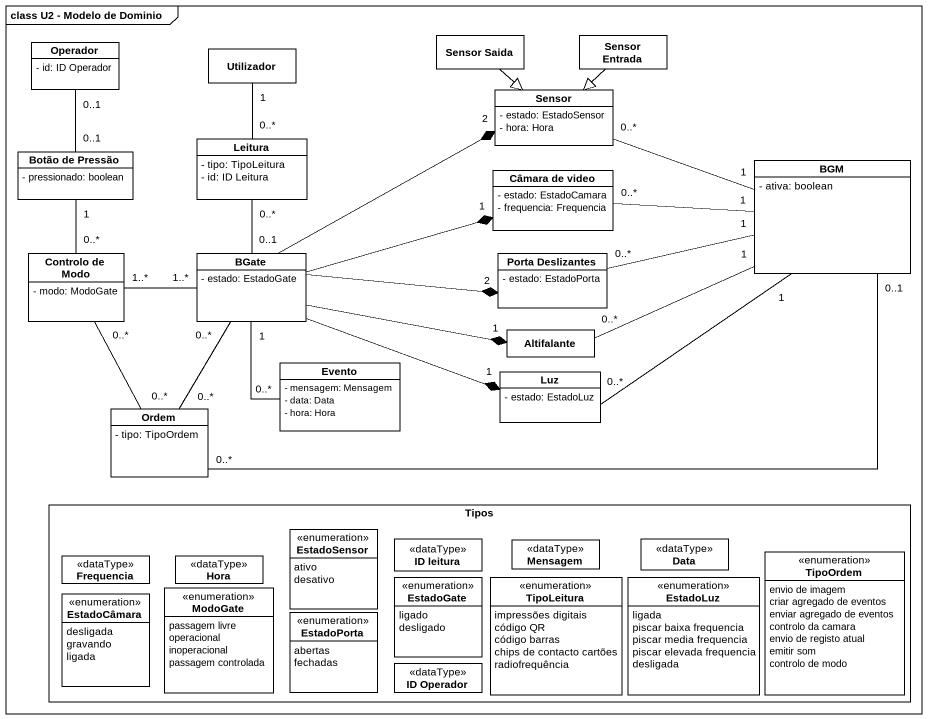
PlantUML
@startuml
mainframe class U2 - Modelo de Dominio
hide circle
hide empty members
skinparam classAttributeIconSize 0
class Operador {
  - id: ID Operador
}
class Utilizador
class "Sensor Saida" as Sensor_Saida
class "Sensor Entrada" as Sensor_Entrada
class Sensor {
  - estado: EstadoSensor
  - hora: Hora
}
class "Botão de Pressão" as Botão_de_Pressão {
  - pressionado: boolean
}
class Leitura {
  - tipo: TipoLeitura
  - id: ID Leitura
}
class "Câmara de video" as Câmara_de_video {
  - estado: EstadoCamara
  - frequencia: Frequencia
}
class BGM {
  - ativa: boolean
}
class "Controlo de Modo" as Controlo_de_Modo {
  - modo: ModoGate
}
class BGate {
  - estado: EstadoGate
}
class "Porta Deslizantes" as Porta_Deslizantes {
  - estado: EstadoPorta
}
class Evento {
  - mensagem: Mensagem
  - data: Data
  - hora: Hora
}
class Luz {
  - estado: EstadoLuz
}
class Altifalante
class Ordem {
  - tipo: TipoOrdem
}
rectangle Tipos {
  enum EstadoSensor {
    ativo
    desativo
  }
  class "ID leitura" as ID_leitura <<dataType>>
  class Mensagem <<dataType>>
  class Data <<dataType>>
  class Frequencia <<dataType>>
  enum ModoGate {
    passagem livre
    operacional
    inoperacional
    passagem controlada
  }
  class Hora <<dataType>>
  enum EstadoGate {
    ligado
    desligado
  }
  enum TipoLeitura {
    impressões digitais
    código QR
    código barras
    chips de contacto cartões
    radiofrequência
  }
  enum EstadoLuz {
    ligada
    piscar baixa frequencia
    piscar media frequencia
    piscar elevada frequencia
    desligada
  }
  enum TipoOrdem {
    envio de imagem
    criar agregado de eventos
    enviar agregado de eventos
    controlo da camara
    envio de registo atual
    emitir som
    controlo de modo
  }
  enum EstadoCâmara {
    desligada
    gravando
    ligada
  }
  enum EstadoPorta {
    abertas
    fechadas
  }
  class "ID Operador" as ID_Operador <<dataType>>
}
Operador "0..1" -- "0..1" Botão_de_Pressão
Utilizador "1" -- "0..*" Leitura
Sensor_Saida --|> Sensor
Sensor_Entrada --|> Sensor
Sensor "0..*" -right- "1" BGM
Botão_de_Pressão "1" -- "0..*" Controlo_de_Modo
Leitura "0..*" -- "0..1" BGate
Câmara_de_video "0..*" -right- "1" BGM
BGM "0..1" -left- "0..*" Ordem
Controlo_de_Modo "1..*" -right- "1..*" BGate
BGate -right-* "2" Sensor
BGate -right-* "1" Câmara_de_video
BGate -right-* "2" Porta_Deslizantes
BGate -right-* "1" Luz
BGate -right-* "1" Altifalante
Porta_Deslizantes "0..*" -right- "1" BGM
Evento "0..*" -up- "1" BGate
Luz "0..*" -up- "1" BGM
Altifalante "0..*" -right- "1" BGM
Ordem "0..*" -up- "0..*" Controlo_de_Modo
Ordem "0..*" -up- "0..*" BGate
@enduml
